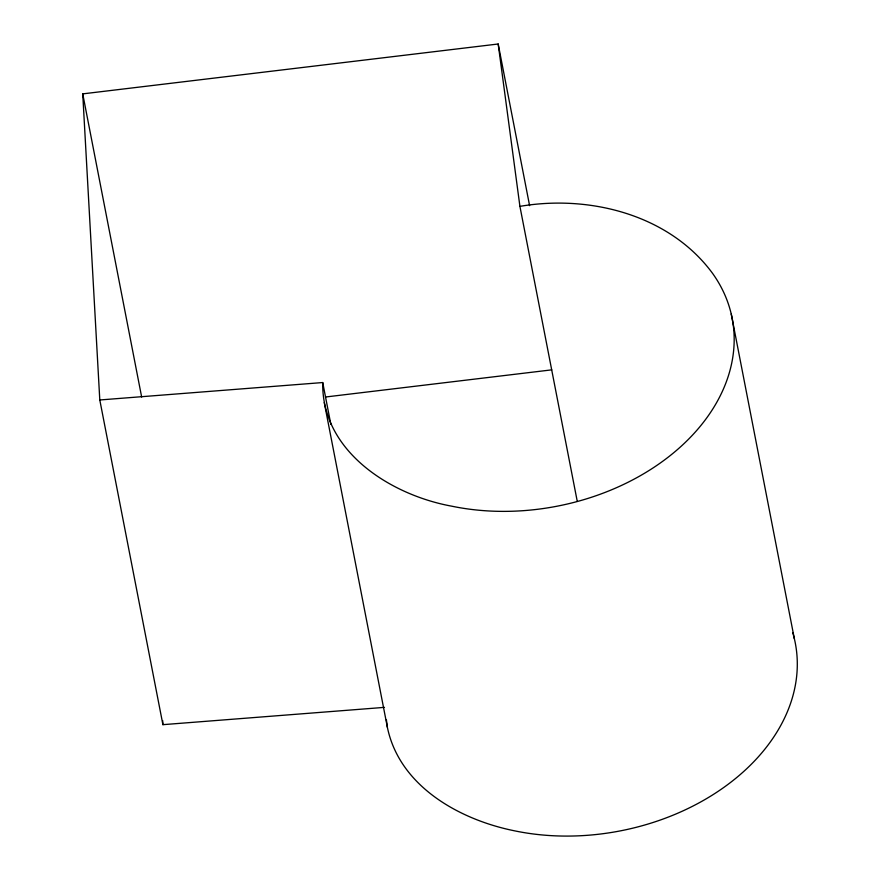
<?xml version="1.0" encoding="UTF-8"?>
<svg xmlns="http://www.w3.org/2000/svg" width="880" height="880" viewBox="0 0 880 880"><rect width="100%" height="100%" fill="white"/><g stroke="black" fill="none" stroke-linecap="round" stroke-linejoin="round"><path stroke-width="1.32" d="M498.179 44L519.915 206.36C589.27 194.524 669.119 214.522 712.382 273.108A207.603 151.096 -11 0 1 679.745 447.546A207.603 151.096 -11 0 1 451.572 506.143C390.786 495.011 321.431 451.506 322.718 382.547L99.792 399.971L82.731 93.874L498.179 44L529.606 205.678M325.644 396.99L551.76 369.853M99.792 399.971L162.91 724.669L384.472 707.366M324.247 402.567L387.365 727.276C399.509 786.456 459.756 819.83 514.69 830.852A207.603 151.096 -11 0 0 724.053 787.259A207.603 151.096 -11 0 0 792.726 632.577M731.236 314.006L794.354 638.715M519.915 206.36L577.269 501.424M322.718 382.547L330.836 424.314M82.731 93.874L141.658 397.023M386.386 719.73L387.365 727.276M162.679 720.555L162.91 724.669"/></g></svg>
